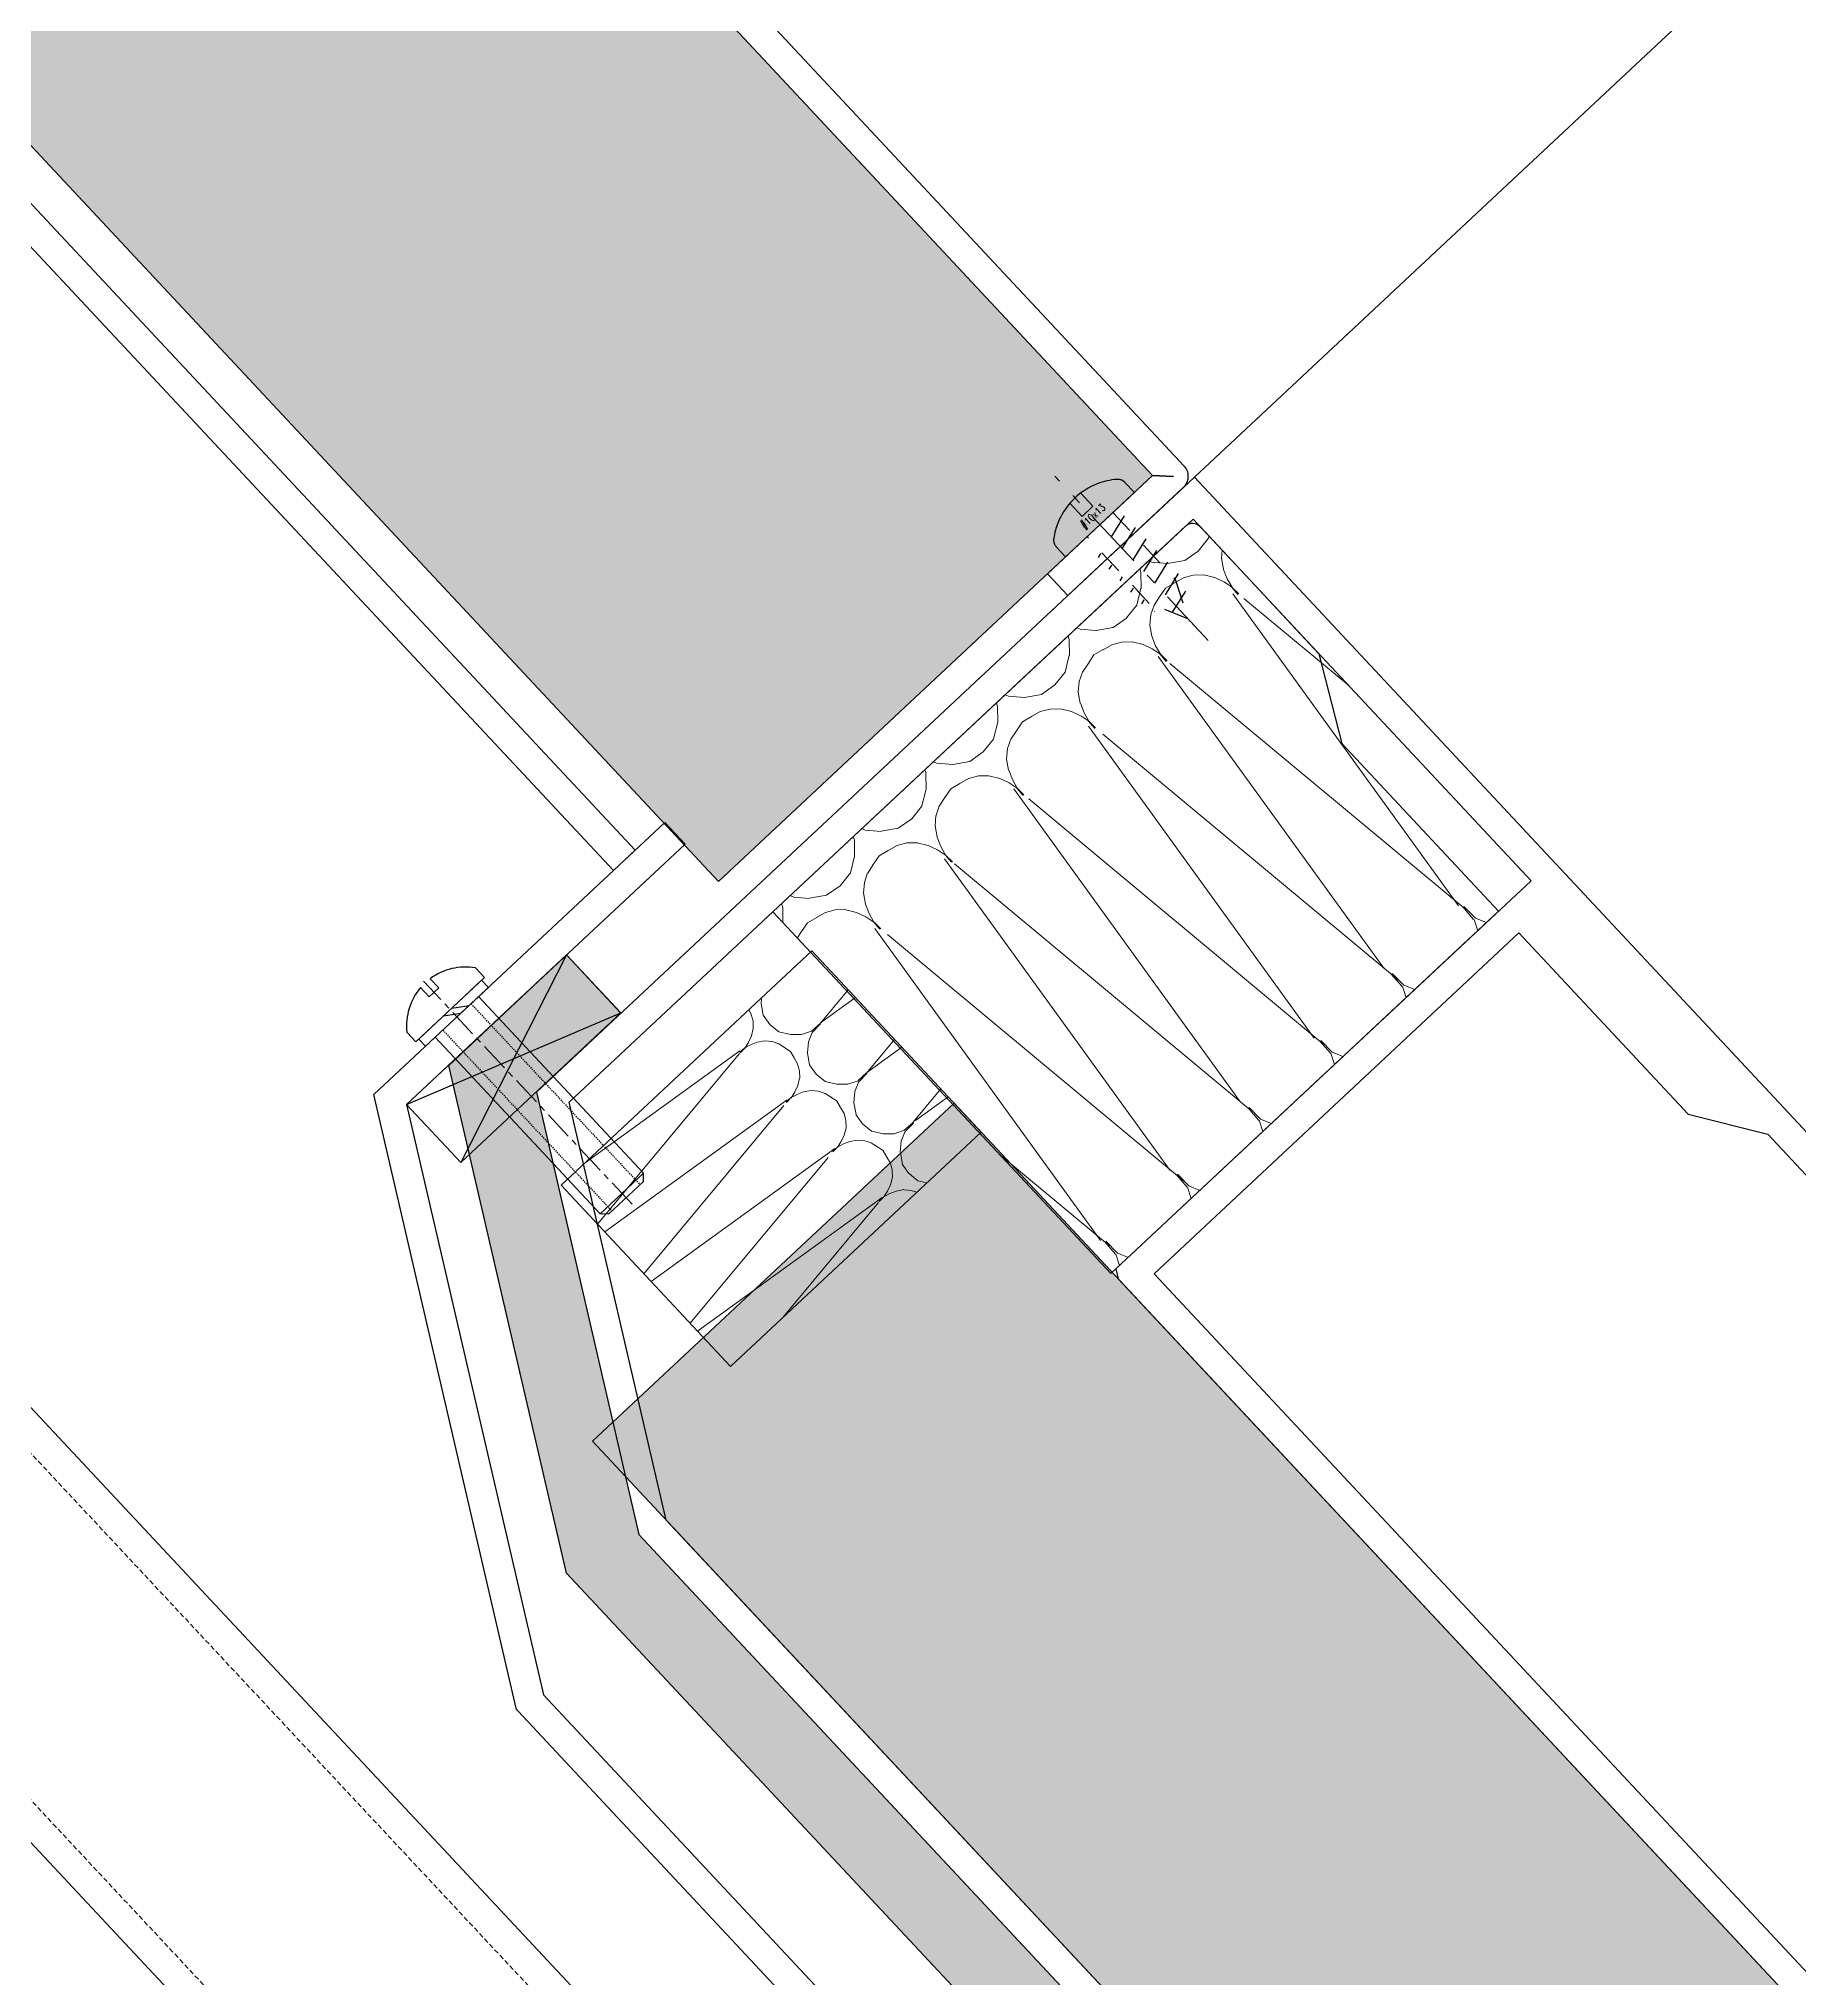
# Model space of a CAD drawing. Header units: millimetres. Extents: x -2069 to 10556, y -1036 to 8460.
# Drawn here: x 8173.7 to 8351.4, y 3156.9 to 3352.7 of the extents above; entities that cross this region are included whole.
import ezdxf

# ---------------------------------------------------------------- set-up
doc = ezdxf.new("R2010")
doc.units = ezdxf.units.MM
for name, pattern in [('ACAD_ISO04W100', [30, 24, -3, 0, -3]), ('CENTER', [2, 1.25, -0.25, 0.25, -0.25]), ('CENTER-PISA', [11, 6, -2, 1, -2]), ('CENTER2', [28.575000000000003, 19.05, -3.175, 3.175, -3.175]), ('DASHED', [0.75, 0.5, -0.25]), ('HIDDEN', [0.375, 0.25, -0.125]), ('HIDDEN-PISA', [4.5, 2.5, -2])]:
    doc.linetypes.add(name, pattern=pattern)
for name, color, linetype in [('AXIS', 1, 'ACAD_ISO04W100'), ('F-Alum', 4, 'Continuous'), ('F-dashed line', 8, 'DASHED'), ('F-Misc', 1, 'Continuous'), ('F_MISC', 8, 'Continuous'), ('Hatch', 8, 'Continuous'), ('INSUL', 173, 'Continuous'), ('中心线', 1, 'CENTER2'), ('虚线', 8, 'HIDDEN'), ('螺栓钉类', 241, 'Continuous')]:
    doc.layers.add(name, color=color, linetype=linetype)
doc.styles.add('ROMANS', font='simplex.shx', dxfattribs={"width": 0.8, "bigfont": 'hztxt.shx'})
pattern_1 = [(171.78891, (26.650004, 99.5238095), (-336.6008620780631, 50.00000124306714), [1.6670945, -348.4227]), (146.908661, (28.1114365, 98.5714285), (-79.20020219160399, 50.00000069194422), [1.7443665, -364.57256]), (132.32733, (29.195725, 97.3809525), (-89.10022864317625, 99.9999995668048), [1.610253, -336.5429]), (114.796992, (29.8557265, 95.952381), (-19.80005068304433, 49.99999970553313), [1.573664, -163.66106]), (91.62022409999996, (29.9028695, 94.28571450000001), (-9.900025001805957, 299.9999998552539), [1.6673335, -348.47265]), (82.82482490000001, (25.047143, 55.7142855), (69.30017472092726, 549.999998517065), [38.87586899999999, -8125.0565]), (97.17517500000001, (34.8528825, 55.7142855), (-69.30017624141853, 549.9999983257582), [38.87586899999999, -8125.0565]), (88.37977579999999, (29.9971555, 94.28571450000001), (9.900021527004037, 299.9999999510729), [1.6673335, -348.47265]), (65.203007, (30.0442985, 95.952381), (19.80005064790947, 49.99999977936148), [1.573664, -163.66106]), (47.67266910000001, (30.7043005, 97.3809525), (89.1002283656976, 99.99999985063482), [1.610253, -336.5429]), (33.09133830000001, (31.788589, 98.5714285), (79.20020143753092, 50.00000181883439), [1.7443665, -364.57256]), (8.211089519999998, (33.250021, 99.5238095), (336.6008622827113, 49.99999990778933), [1.6670945, -348.4227]), (87.16616460000002, (25, 54.761905), (9.900020892923356, 150.0000001508891), [0.9535469999999998, -199.2913249999999]), (103.901385, (25.235715, 53.809524), (-39.60010132330267, 149.9999998141721), [0.981117, -205.053495]), (111.603615, (25.6128585, 52.85714299999999), (-9.900025264479012, 49.99999998313673), [1.0243375, -52.75336999999999]), (122.761347, (26.2257175, 51.90476200000001), (-29.70007678582747, 49.99999947815058), [1.1325305, -236.698865]), (138.290552, (27.027148, 51.190476), (-59.40015143087815, 50.00000102781988), [1.0735435, -224.37054]), (152.003514, (27.9228645, 50.7142855), (-89.10022875324242, 49.99999931280099), [1.0144285, -212.0155950000001]), (166.477202, (28.912867, 50.47619049999999), (-198.0005069179623, 50.00000160444229), [1.018231, -212.810275]), (167.070755, (29.9500125, 50.238095), (-207.9005329079077, 49.99999990594333), [1.064124, -222.40194]), (12.9292444, (29.9500125, 50.238095), (207.9005329840112, 49.99999967810825), [1.064124, -222.40194]), (13.5227975, (30.987158, 50.47619049999999), (198.0005073542946, 49.99999987656191), [1.018231, -212.810275]), (27.99648529999999, (31.9771605, 50.7142855), (99.00025263747521, 50.00000182197773), [1.0144285, -212.015595]), (41.70944699999999, (32.87287749999999, 51.190476), (59.4001509728359, 50.00000148414861), [1.0735435, -224.3705399999999]), (57.23865219999999, (33.674308, 51.90476200000001), (99.00025222426618, 150.000000833926), [1.1325305, -236.6988649999999]), (68.396384, (34.2871665, 52.85714299999999), (9.90002520739039, 50.00000017853192), [1.0243375, -52.75337]), (76.098615, (34.6643105, 53.809524), (9.900025377069287, 49.99999975785479), [0.9811169999999998, -205.0534949999999]), (92.83383529999998, (34.9000255, 54.761905), (-9.900025125621006, 149.9999999456897), [0.9535470000000003, -199.291325])]

# ---------------------------------------------------------------- blocks, each defined once
blk = doc.blocks.new('*U152')
at = {"layer": 'INSUL', "lineweight": 0}
h = blk.add_hatch(dxfattribs=at)
h.set_pattern_fill('岩棉', color=256, scale=59.99999999999999, style=0, pattern_type=2)
h.set_pattern_definition([(171.78891, (31.98000479999999, 119.4285714), (-403.9210344936757, 60.00000149168055), [2.0005134, -418.1072399999999]), (146.908661, (33.73372379999999, 118.2857142), (-95.04024262992478, 60.00000083033306), [2.0932398, -437.4870719999999]), (132.32733, (35.03486999999999, 116.857143), (-106.9202743718115, 119.9999994801657), [1.9323036, -403.8514799999999]), (114.796992, (35.82687179999999, 115.1428572), (-23.76006081965319, 59.99999964663974), [1.8883968, -196.393272]), (91.62022409999996, (35.88344339999999, 113.1428574), (-11.88003000216715, 359.9999998263046), [2.0008002, -418.1671799999999]), (82.82482490000001, (30.05657159999999, 66.85714259999999), (83.1602096651127, 659.9999982204778), [46.65104279999999, -9750.067799999999]), (97.17517500000001, (41.82345899999999, 66.85714259999999), (-83.16021148970222, 659.9999979909097), [46.6510428, -9750.0678]), (88.37977579999999, (35.99658659999999, 113.1428574), (11.88002583240484, 359.9999999412875), [2.0008002, -418.1671799999999]), (65.203007, (36.05315819999999, 115.1428572), (23.76006077749136, 59.99999973523376), [1.8883968, -196.393272]), (47.67266910000001, (36.84516059999999, 116.857143), (106.9202740388371, 119.9999998207618), [1.9323036, -403.8514799999999]), (33.09133830000001, (38.14630679999999, 118.2857142), (95.04024172503709, 60.00000218260126), [2.0932398, -437.4870719999999]), (8.21108952, (39.90002519999999, 119.4285714), (403.9210347392535, 59.99999988934719), [2.0005134, -418.1072399999999]), (87.16616460000002, (29.99999999999999, 65.71428599999999), (11.88002507150802, 180.0000001810668), [1.1442564, -239.1495899999999]), (103.901385, (30.28285799999999, 64.57142879999998), (-47.52012158796319, 179.9999997770065), [1.1773404, -246.0641939999999]), (111.603615, (30.7354302, 63.42857159999998), (-11.88003031737481, 59.99999997976407), [1.229205, -63.30404399999997]), (122.761347, (31.47086099999999, 62.28571439999999), (-35.64009214299296, 59.99999937378069), [1.3590366, -284.0386379999999]), (138.290552, (32.43257759999999, 61.42857119999998), (-71.28018171705376, 60.00000123338385), [1.2882522, -269.2446479999999]), (152.003514, (33.50743739999999, 60.85714259999999), (-106.9202745038909, 59.99999917536117), [1.2173142, -254.418714]), (166.477202, (34.69544039999999, 60.57142859999998), (-237.6006083015547, 60.00000192533074), [1.2218772, -255.3723299999999]), (167.070755, (35.940015, 60.28571399999999), (-249.4806394894892, 59.99999988713198), [1.2769488, -266.8823279999999]), (12.9292444, (35.940015, 60.28571399999999), (249.4806395808133, 59.99999961372988), [1.2769488, -266.8823279999999]), (13.5227975, (37.18458959999999, 60.57142859999998), (237.6006088251535, 59.99999985187427), [1.2218772, -255.3723299999999]), (27.9964853, (38.37259259999999, 60.85714259999999), (118.8003031649702, 60.00000218637325), [1.2173142, -254.418714]), (41.70944699999999, (39.44745299999999, 61.42857119999998), (71.28018116740306, 60.00000178097832), [1.288252199999999, -269.2446479999999]), (57.23865219999999, (40.40916959999998, 62.28571439999999), (118.8003026691194, 180.0000010007111), [1.3590366, -284.0386379999999]), (68.396384, (41.14459979999999, 63.42857159999998), (11.88003024886847, 60.00000021423829), [1.229205, -63.30404399999998]), (76.098615, (41.59717259999999, 64.57142879999998), (11.88003045248314, 59.99999970942574), [1.177340399999999, -246.0641939999999]), (92.83383529999998, (41.88003059999999, 65.71428599999999), (-11.8800301507452, 179.9999999348276), [1.1442564, -239.1495899999999])])
h.paths.add_polyline_path([(0, 0), (429.9707085312324, 0), (429.9707085312324, 59.99999999999999), (0, 59.99999999999999)])
at = {"layer": 'INSUL'}
blk.add_lwpolyline([(0, 0), (429.9707085312324, 0), (429.9707085312324, 59.99999999999999), (0, 59.99999999999999)], close=True, dxfattribs=at)
blk = doc.blocks.new('*U50')
at = {"layer": 'INSUL', "lineweight": 0}
h = blk.add_hatch(dxfattribs=at)
h.set_pattern_fill('岩棉', color=256, scale=34.64896973362498, style=0, pattern_type=2)
h.set_pattern_definition([(171.78891, (18.46790363993969, 68.96794926281116), (-233.2574616490977, 34.64897059504489), [1.155262137471853, -241.4497517361579]), (146.908661, (19.48064624914441, 68.30796885393357), (-54.88410817267732, 34.64897021312807), [1.208810041256987, -252.6412719430035]), (132.32733, (20.23203583752476, 67.48299351608144), (-61.74462251032959, 69.29793916705461), [1.115872149209576, -233.2172951233276]), (114.796992, (20.68940327747771, 66.49302290276505), (-13.72102713682088, 34.64896952956551), [1.090516726137904, -113.4137422902597]), (91.62022409999996, (20.72207240508075, 65.33805736047412), (-6.860513332994104, 207.8938183014438), [1.15542775954718, -241.4843660569218]), (82.82482490000001, (17.35715399441554, 38.60885184040082), (48.02359312880664, 381.1386660422314), [26.9401761669874, -5630.496735049859]), (97.17517500000001, (24.15232941744175, 38.60885184040082), (-48.02359418247575, 381.1386659096597), [26.9401761669874, -5630.49673504986]), (88.37977579999999, (20.78741066028684, 65.33805736047412), (6.860510925027973, 207.8938183678445), [1.15542775954718, -241.4843660569218]), (65.203007, (20.82007978788989, 66.49302290276505), (13.72102711247314, 34.64896958072703), [1.090516726137904, -113.4137422902597]), (47.67266910000001, (21.27744757433253, 67.48299351608144), (61.7446223180426, 69.29793936374297), [1.115872149209576, -233.2172951233276]), (33.09133830000001, (22.02883716271288, 68.30796885393357), (54.88410765012021, 34.64897099403974), [1.208810041256987, -252.6412719430035]), (8.21108952, (23.0415794254279, 68.96794926281116), (233.2574617909147, 34.64896966972489), [1.155262137471853, -241.4497517361579]), (87.16616460000002, (17.32448486681249, 37.94887177801293), (6.860510485623126, 103.946909305438), [0.660788422851778, -138.1047817619804]), (103.901385, (17.48783050482772, 37.28889136913534), (-27.44205424399193, 103.9469090721), [0.6798938647628987, -142.0978468405804]), (111.603615, (17.74918317916239, 36.62891096025775), (-6.860513515021118, 34.64896972193908), [0.7098447806903415, -36.55699840953439]), (122.761347, (18.17388183800198, 35.96893055138016), (-20.58154123276948, 34.64896937199409), [0.7848203003381434, -164.0274361873677]), (138.290552, (18.72925666076406, 35.47394507147712), (-41.16308098202476, 34.64897044588298), [0.7439435247845966, -155.4841609915419]), (152.003514, (19.34996973873223, 35.14395486703832), (-61.74462258660317, 34.64896925741022), [0.7029780478685317, -146.9224386842299]), (166.477202, (20.03602107190649, 34.97895993806377), (-137.2102714288576, 34.64897084547043), [0.705613102016774, -147.4731355495882]), (167.070755, (20.7547415326838, 34.81396466259953), (-144.0707854466119, 34.64896966844564), [0.737416005376479, -154.1199617551896]), (12.9292444, (20.7547415326838, 34.81396466259953), (144.0707854993501, 34.64896951056063), [0.737416005376479, -154.1199617551896]), (13.5227975, (21.4734619934611, 34.97895993806377), (137.2102717312269, 34.64896964808493), [0.7056131020167739, -147.4731355495881]), (27.9964853, (22.15951332663537, 35.14395486703832), (68.60513514514211, 34.648970996218), [0.7029780478685317, -146.9224386842299]), (41.709447, (22.78022675109323, 35.47394507147712), (41.16308066461091, 34.64897076210939), [0.7439435247845962, -155.4841609915418]), (57.23865219999999, (23.33560157385531, 35.96893055138016), (68.60513485879676, 103.9469097787684), [0.7848203003381432, -164.0274361873677]), (68.396384, (23.76029988620521, 36.62891096025775), (6.86051347545988, 34.64896985734392), [0.7098447806903416, -36.5569984095344]), (76.098615, (24.02165290702957, 37.28889136913534), (6.86051359304386, 34.64896956582334), [0.6798938647628986, -142.0978468405804]), (92.83383529999998, (24.1849985450448, 37.94887177801293), (-6.860513418795382, 103.946909163239), [0.6607884228517781, -138.1047817619804])])
h.paths.add_polyline_path([(0, 0), (25.03083813462607, 0), (25.03083813462607, 34.64896973362498), (0, 34.64896973362498)])
at = {"layer": 'INSUL'}
blk.add_lwpolyline([(0, 0), (25.03083813462607, 0), (25.03083813462607, 34.64896973362498), (0, 34.64896973362498)], close=True, dxfattribs=at)
blk = doc.blocks.new('#10x13_Pan-flat-3')
at = {"color": 8, "linetype": 'HIDDEN-PISA'}
for p, q in [((-2.400000006142363, 9.013843874672602), (1.996997242757061, 10.19201573984174)), ((-1.711377303647168, 10.79835977248877), (1.327780362582416, 11.6126996170351)), ((-2.40000000505097, 7.413843874674058), (2.39999999407155, 8.700000001605076)), ((-2.400000003959576, 5.813843874675513), (2.399999995162943, 7.100000001606531)), ((-2.400000002875458, 4.213843874676968), (2.399999996247061, 5.500000001607987)), ((-2.400000001784065, 2.613843874678423), (2.399999997338455, 3.900000001609442)), ((-2.400000000699947, 1.013843874672602), (2.399999998429848, 2.300000001610897))]:
    blk.add_line(p, q, dxfattribs=at)
for points in [[(-1.790000000022701, -1.251464709639549e-09), (-1.790000006294576, 9.199999998738349), (-8.869392331689596e-09, 12.99999999994179), (1.78999999370717, 9.200000001175795), (1.789999999979045, 1.178705133497715e-09)], [(-0.7499999975334504, -3.659838021652831), (-0.7499999987630872, -1.850000000558794), (0.7500000012369128, -1.849999999540159), (0.7500000024665496, -3.659838020634197)]]:
    blk.add_lwpolyline(points, dxfattribs=at)
at = {"color": 32, "flags": 128}
blk.add_lwpolyline([(-4.750000000021828, -3.281456883996725e-09), (-4.749999999090505, -1.390168597587035, 0.02044951340221976), (-4.746657334493648, -1.471864103412372, 0.04398758774826101), (-4.716998160060029, -1.644951949376264, 0.0521855455310235), (-4.643293307010026, -1.839642807550263, 0.08249689016993748), (-4.4499858410054, -2.104325317188341, 0.02582980303273893), (-4.372616108048533, -2.172696028275823, 0.07268352806201751), (-2.617075641232077, -3.194163244705123, 0.09869610361643641), (0.08183213378651999, -3.69952322718018, 0.08249638678170287), (2.347977953162626, -3.295875031042669, 0.05218730035141757), (3.66753867942316, -2.666293208916613, 0.03066688341591993), (4.372616110929812, -2.172696022316813, 0.01330350973470385), (4.413354222931957, -2.138474128398229, 0.03657129110302831), (4.515303253050661, -2.033838485651358, 0.03475147926750673), (4.597077649370476, -1.921637741856102, 0.02182096229391937), (4.640176463399257, -1.845784510762314, 0.02280395151312757), (4.677971628436353, -1.76281944513903, 0.02280645284837659), (4.708056659233989, -1.676747445577348, 0.02181846118107081), (4.729386651873938, -1.592163116256415, 0.03475398225205351), (4.74792484894715, -1.454558013821952, 0.01610989314854271), (4.750000000909495, -1.390168591096881), (4.749999999978172, 3.194145392626524e-09)], format="xyb", close=True, dxfattribs=at)
at = {"layer": 'AXIS', "color": 8, "linetype": 'CENTER-PISA'}
blk.add_line((-1.088483259081841e-08, 15.98909419596748), (4.547473508864641e-09, -6.700000000018917), dxfattribs=at)
at = {"layer": 'Defpoints', "color": 8, "style": 'ROMANS', "oblique": 359.9999999998611, "width": 0.8000000000003463}
blk.add_text('#10x13', height=0.7499999999996133, rotation=180.00000003877, dxfattribs=at).set_placement((1.457142857638246, -0.7499999990250217))
blk = doc.blocks.new('*U170')
at = {"layer": '中心线', "color": 1, "linetype": 'CENTER', "ltscale": 2.357947691000002}
blk.add_line((-2.842170943040401e-14, 25.90048662063384), (2.842170943040401e-14, -4.956409502317115), dxfattribs=at)
at = {"layer": '虚线', "linetype": 'HIDDEN', "ltscale": 0.5}
for p, q in [((-1.948286311568523, 1.13686837721616e-13), (-1.94828631156858, 25.00000000000011)), ((1.948286311568523, 1.13686837721616e-13), (1.948286311568467, 25.00000000000011))]:
    blk.add_line(p, q, dxfattribs=at)
at = {"layer": '螺栓钉类', "color": 241, "linetype": 'Continuous'}
for p, q in [((-2.40807576862025, 25.00000000000011), (-2.999791744951636, 24.40828402366867)), ((2.99979174495158, 24.40828402366867), (-2.999791744951636, 24.40828402366867)), ((-2.999791744951636, 1.13686837721616e-13), (-2.999791744951636, 24.40828402366867)), ((2.408075768620193, 25.00000000000011), (-2.408075768620307, 25)), ((2.408075768620193, 25.00000000000011), (2.99979174495158, 24.40828402366867)), ((2.999791744951636, 1.13686837721616e-13), (2.99979174495158, 24.40828402366867)), ((-0.9100693464279175, -1), (0.5333063006401062, 0)), ((0.2446311712265015, -1), (1.688006818294525, 0))]:
    blk.add_line(p, q, dxfattribs=at)
blk.add_lwpolyline([(4.350000023841858, 0), (4.350000023841858, -1), (-4.350000023841858, -1), (-4.350000023841858, 0)], close=True, dxfattribs=at)
blk.add_lwpolyline([(-4.75, -1), (4.75, -1), (4.75, -2.319999992847443, -0.2072557309237045), (0.6600000262260437, -4.663157165050507), (0.6600000262260437, -3.379999995231628), (-0.6600000262260437, -3.379999995231628), (-0.6600000262260437, -4.663157165050507, -0.2072557309237047), (-4.75, -2.319999992847443)], format="xyb", close=True, dxfattribs=at)
blk = doc.blocks.new('*U167')
at = {"layer": 'F-Misc'}
blk.add_lwpolyline([(0, -8.000024006068998), (0, 0), (-22.11835853264284, 0), (-22.11835853264284, -8.000024006068998)], close=True, dxfattribs=at)
for points in [[(0, -8.000024006068998), (-22.11835853264284, 0)], [(-22.11835853264284, -8.000024006068998), (0, 0)]]:
    blk.add_lwpolyline(points, dxfattribs=at)
blk = doc.blocks.new('*U168')
at = {"layer": 'INSUL', "lineweight": 0}
h = blk.add_hatch(dxfattribs=at)
h.set_pattern_fill('岩棉', color=256, scale=50, style=0, pattern_type=2)
h.set_pattern_definition(pattern_1)
h.paths.add_polyline_path([(0, 0), (174.3581939280276, 0), (174.3581939280276, 50), (0, 50)])
at = {"layer": 'INSUL'}
blk.add_lwpolyline([(0, 0), (174.3581939280276, 0), (174.3581939280276, 50), (0, 50)], close=True, dxfattribs=at)
blk = doc.blocks.new('*U49')
at = {"layer": 'INSUL', "lineweight": 0}
h = blk.add_hatch(dxfattribs=at)
h.set_pattern_fill('岩棉', color=256, scale=50, style=0, pattern_type=2)
h.set_pattern_definition(pattern_1)
h.paths.add_polyline_path([(0, 0), (58.08844328560681, 0), (58.08844328560681, 50), (0, 50)])
at = {"layer": 'INSUL'}
blk.add_lwpolyline([(0, 0), (58.08844328560681, 0), (58.08844328560681, 50), (0, 50)], close=True, dxfattribs=at)
blk = doc.blocks.new('A$C5137bee4')
at = {"layer": 'Hatch', "extrusion": (-6.648281176918325e-06, 2.170817599579636e-06, 0.9999999999755441)}
h = blk.add_hatch(dxfattribs=at)
h.set_pattern_fill('ANGLE', color=256, scale=9.999999999999998, angle=41.07656830187966)
h.set_pattern_definition([(41.07656830190369, (-8890.144316150701, 83376.49519615722), (-1.806934286666033, 2.073038466519793), [2.000000000000001, -0.7500000000000008]), (131.0765683046491, (-8890.144316150701, 83376.49519615722), (-2.073038466519794, -1.806934286666034), [2, -0.7499999999999999])])
h.paths.add_polyline_path([(424.7063174142622, -333.9543823987624), (429.9983400475703, -340.0257523238542), (421.1871877223839, -347.7230563912599), (429.9834819288462, -392.7077005285687), (534.6255530949365, -512.760214869035), (528.5947584864934, -518.0168480597354), (422.5436567522147, -396.3472821773612), (412.458086523462, -344.7192106582806)])
at = {"layer": 'F-Alum', "extrusion": (-6.648281176918323e-06, 2.170817599579635e-06, 0.999999999975544)}
blk.add_line((489.765582774512, -287.9476810363562, 0.005799353367009989), (983.9709536538367, 142.819351832673, 0.008149852975545779), dxfattribs=at)
at = {"layer": 'F-Alum', "extrusion": (-3.416720072485956e-06, 4.349269326590997e-06, 0.9999999999847051), "elevation": 0.002302886720054337, "flags": 128}
blk.add_lwpolyline([(106.8707063654999, 124.7022289616987), (108.8419077729543, 122.4407327730489), (119.7724726847607, 131.9682062419678), (119.9176200754083, 134.0845550400248), (119.7724726847607, 131.9682062419678), (485.5313504720011, -287.6587903369106), (487.6476992700013, -287.8039377276482), (485.5313504720011, -287.6587903369106), (474.600785560071, -297.1862638058153), (476.5719869674837, -299.4477599945515), (488.6332999736398, -288.9346858220246), (488.6333057944559, -288.9346807483247, 0.02280645285599625), (488.7322010045075, -288.8402079567463, 0.02181846118224456), (488.8183849888258, -288.7417516471749, 0.03475398228874555), (488.9369998847571, -288.5705562277558, 0.0365712911121337), (489.0349375612847, -288.3745250768944, 0.04398833926035511), (489.1133621029704, -288.123049713854, 0.0521847935262568), (489.1476737814085, -287.8126821594826, 0.08249638677520875), (489.0699349490949, -287.327234808589, 0.09869640124711758), (488.7784473642919, -286.8183370239084), (121.0483681697727, 135.0701557436774, 2.199596923842418e-06), (121.0483594757373, 135.0701657179385, 0.0986986279774025), (120.5840072218256, 135.4284033093098, 0.0824963867738618), (120.1137161431271, 135.5716819116035, 0.05218479352659728), (119.8015701313633, 135.5800591056158, 0.04398833920032272), (119.5417432561417, 135.5366971187008, 0.03657129117625204), (119.3341778770025, 135.4664360772115, 0.03475147928831665), (119.1484060108379, 135.3723087908541, 0.02182096245760071), (119.0390936671453, 135.3003639682092, 0.02280332773067025), (118.9320193716906, 135.2153031342696)], format="xyb", close=True, dxfattribs=at)
at = {"layer": 'F-Alum', "extrusion": (1.186090386111591e-07, 6.830527908036661e-06, 0.9999999999766649), "elevation": 0.004612996876912519}
blk.add_lwpolyline([(96.38516466954916, 56.83108422462507), (429.74338491515, -325.6201166978037), (432.0041861466103, -323.6481182719455), (96.67545933691741, 61.06378167071037)], dxfattribs=at)
at = {"layer": 'F-Alum', "extrusion": (-3.416720072485956e-06, 4.349269326590997e-06, 0.9999999999847051), "flags": 128}
for points, elevation in [([(59.06923324399477, -22.12425963437513), (532.7199695542143, -565.5285674783355)], 0.002302886720054457), ([(36.46093631289457, -41.83046378698018), (510.1116728664504, -585.2347718979814)], 0.0023028867200545)]:
    blk.add_lwpolyline(points, dxfattribs=dict(at, elevation=elevation))
at = {"layer": 'F-Alum', "extrusion": (-6.648281176918323e-06, 2.170817599579635e-06, 0.999999999975544)}
for points, elevation in [([(587.8094423937216, -506.4098282157379), (587.8094423937216, -506.4098282157379), (573.258558622909, -489.716091567948), (624.9983405497431, -444.6178551789654, 0.4142135629107179), (625.0951057088448, -443.2069559949286), (489.7655828023187, -287.9476810411833), (421.1871875482174, -347.7230555004415)], 0.001918172150049758), ([(577.8723344209496, -481.7148930809801), (569.1766266145836, -489.2943816589155, 0.4142135623737295), (569.1572735825688, -489.5765614954788), (583.4195641126413, -505.9392356609173), (554.5746778569353, -531.0814704656245), (432.7757135096614, -391.3458943700319), (424.460600674461, -348.8494985537488), (488.7214551524684, -292.8374456005478, -0.4142135618083592), (490.1323543339011, -292.9342107595078), (501.7066803355362, -306.213068352891), (503.7060404679627, -315.3555752283455), (518.936345421386, -332.8288302794828), (479.0727620156708, -367.5753515133057), (479.2720669324767, -368.5939475083991), (577.872332356564, -481.7148953645544)], 0.001918172150049729), ([(419.7890746672158, -408.5586006528941), (545.8965642309971, -553.2377261883628), (573.5738628557712, -529.1131832039802), (575.5450825959796, -531.3746799561803), (572.5329385107856, -534.0001715863852), (572.5329385107856, -534.0001715863852), (545.6062706482257, -557.4704043010781), (417.1752597316842, -410.1255955099846, -0.1317235220179792), (416.9476669721123, -409.6603750776483), (404.7740669158653, -347.3841834109966), (435.1098813777664, -320.9424052452973), (437.0810824177006, -323.2039017542768), (408.050522588832, -348.5079734147087), (419.7890746672158, -408.5586006528941)], 0.001918172150049829), ([(580.1338289403111, -479.7436944103948), (482.9141880697287, -368.2066931889379), (520.9075459070223, -335.0903272716301), (537.3716613598857, -353.979094724366), (545.3392193357734, -356.2712982438652), (620.8624072681154, -442.9166594866819, -0.4142135629305874), (620.7656421089773, -444.3275586707176), (580.1338287004746, -479.7436941352326)], 0.001918172150049761)]:
    blk.add_lwpolyline(points, format="xyb", dxfattribs=dict(at, elevation=elevation))
at = {"layer": 'F-Alum', "extrusion": (-6.648281176918323e-06, 2.170817599579635e-06, 0.999999999975544), "elevation": 0.00191817215004985}
blk.add_lwpolyline([(421.1871877223965, -347.723056391237), (429.983481928843, -392.7077005285499), (539.7924914211951, -518.6880795394841)], dxfattribs=at)
at = {"layer": 'F-dashed line', "extrusion": (-3.416720072485956e-06, 4.349269326590997e-06, 0.9999999999847051), "flags": 128}
for points, elevation in [([(56.69084294912182, -24.19735009533153), (530.3415792842952, -567.601657967887)], 0.002302886720054309), ([(38.66944159271452, -39.90545121087332), (512.320178117122, -583.3097593005283)], 0.002302886720054296)]:
    blk.add_lwpolyline(points, dxfattribs=dict(at, elevation=elevation))
at = {"layer": 'Hatch', "extrusion": (-6.648281176918323e-06, 2.170817599579635e-06, 0.999999999975544), "elevation": 0.001918172150049848}
blk.add_lwpolyline([(424.7063174142703, -333.9543823987657), (429.9983400475948, -340.0257523238428), (421.1871877223965, -347.723056391237), (429.983481928843, -392.7077005285499), (534.6255530949486, -512.7602148690223), (528.5947584865072, -518.0168480597206), (422.5436567522233, -396.3472821773651), (412.4580865234722, -344.7192106582793), (424.7063174142703, -333.9543823987657), (424.7063174142703, -333.9543823987657), (424.7063174142703, -333.9543823987657), (424.7063174142703, -333.9543823987657)], dxfattribs=at)
at = {"layer": 'F_MISC', "ltscale": 18000, "extrusion": (-4.258102704338807e-06, 5.10874161254868e-06, 0.9999999999778848), "zscale": -1, "rotation": 131.0765774113238}
blk.add_blockref('*U152', (485.5313504748786, -287.65879033662, 0.001675900195460944), dxfattribs=at)
at = {"layer": 'F_MISC', "extrusion": (-6.648281176918323e-06, 2.170817599579638e-06, 0.999999999975544), "rotation": 221.0765688743224}
blk.add_blockref('#10x13_Pan-flat-3', (480.0660660358654, -292.4224600079096, 0.00191817215004963), dxfattribs=at)
at = {"layer": 'F_MISC', "ltscale": 18000, "extrusion": (-7.298858011405135e-06, 2.917203798356347e-06, 0.9999999999691084), "zscale": -1, "rotation": 221.0765680854138}
blk.add_blockref('*U49', (489.4752873393406, -292.1803785736662, 0.001373549179008126), dxfattribs=at)
at = {"layer": 'F_MISC', "extrusion": (6.648281176918323e-06, -2.170817599579642e-06, -0.999999999975544), "zscale": -1, "rotation": 138.9234316696417}
blk.add_blockref('*U170', (-413.4319959732605, -339.8376235630302, -0.001918172168053982), dxfattribs=at)
at = {"layer": 'F_MISC', "extrusion": (-6.648281176918322e-06, 2.170817599579637e-06, 0.999999999975544), "rotation": 221.0765683000761}
blk.add_blockref('*U167', (413.3070744688853, -354.5386488685544, 0.001918172150049756), dxfattribs=at)
at = {"layer": 'F_MISC', "ltscale": 18000, "extrusion": (-7.489663685865894e-06, 2.930290021687804e-06, 0.9999999999676592), "zscale": -1, "rotation": 131.076568140217}
for name, p in [('*U50', (465.9357570687984, -353.2932559296606, 0.001061609861083357)), ('*U168', (577.8723353175355, -481.7148941068709, 0.001066435540485487))]:
    blk.add_blockref(name, p, dxfattribs=at)

msp = doc.modelspace()

# ---------------------------------------------------------------- block references
at = {"extrusion": (1.186090389385885e-07, -6.830527908030977e-06, 0.999999999976665), "rotation": 1.989630818855079}
msp.add_blockref('A$C5137bee4', (7790.942902875848, 3579.184607531015, -0.02813664097714732), dxfattribs=at)

doc.saveas('drawing.dxf')
